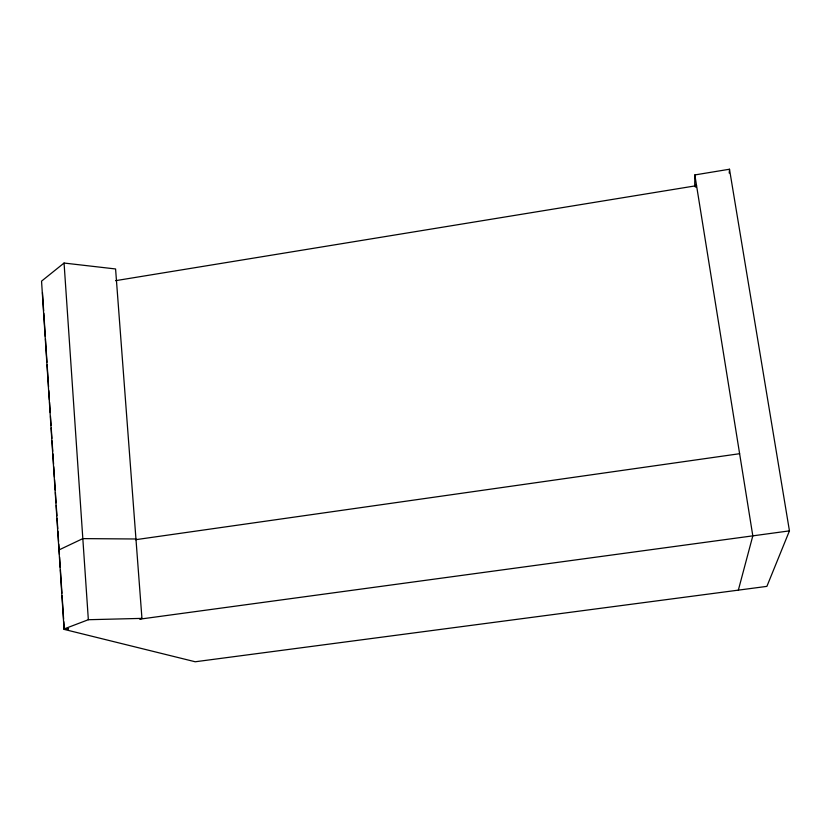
<?xml version="1.0" encoding="UTF-8"?>
<svg xmlns="http://www.w3.org/2000/svg" width="831" height="831" viewBox="0 0 831 831"><rect width="100%" height="100%" fill="white"/><g stroke="black" fill="none" stroke-linecap="round" stroke-linejoin="round"><path stroke-width="1.25" d="M694.695 186.591L694.841 174.936L729.493 169.233L789.45 530.874L766.888 586.374L195.223 661.767L64.278 629.42L63.779 621.661M695.609 186.944L695.64 184.399L696.056 186.954M729.223 173.087L729.493 169.233M738.343 590.145L752.813 535.85L694.841 174.936M789.45 530.874L139.764 619.157L141.945 618.378L115.582 268.964L64.06 263.043L41.55 281.138L64.06 628.963L68.589 628.838L64.278 629.42M58.949 549.956L82.83 538.613L135.952 538.987M64.06 628.963L88.346 619.718L141.945 618.378M115.592 280.67L696.565 185.666M135.536 539.703L739.621 453.705M64.06 263.043L88.346 619.718M42.474 292.637L43.648 310.69M43.814 313.266L45.321 336.482M45.487 339.058L46.983 362.274M47.149 364.851L48.572 386.779M48.821 390.653L49.403 399.68M49.569 402.256L50.244 412.571M50.494 416.445L51.075 425.472M51.242 428.048L51.906 438.363M52.083 440.949L52.748 451.264M52.914 453.84L53.579 464.155M53.745 466.742L54.42 477.056M54.586 479.632L55.251 489.958M55.417 492.534L56.082 502.848M56.248 505.435L56.923 515.75M57.09 518.326L57.755 528.641M57.921 531.227L58.586 541.542M58.762 544.118L59.427 554.443M59.593 557.03L60.258 567.376M60.434 569.962L61.941 593.23M62.107 595.817L63.613 619.074"/></g></svg>
